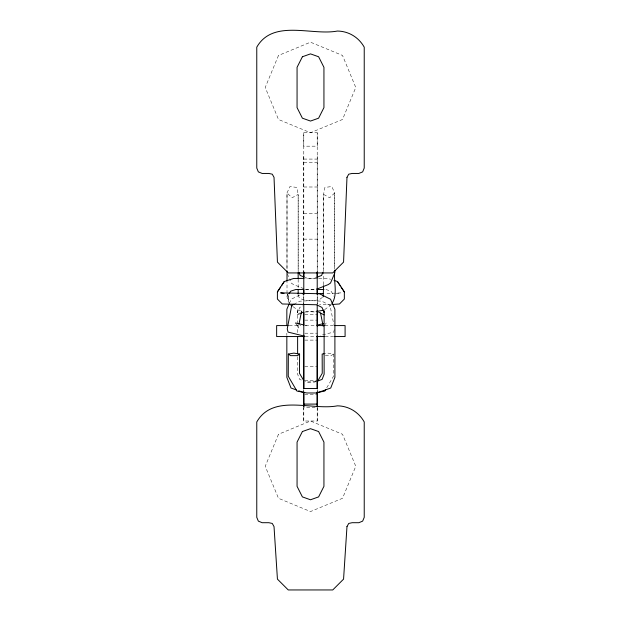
<?xml version="1.0" encoding="UTF-8"?>
<svg xmlns="http://www.w3.org/2000/svg" width="621" height="621" viewBox="0 0 621 621"><rect width="100%" height="100%" fill="white"/><g stroke="black" fill="none" stroke-linecap="round" stroke-linejoin="round"><path stroke-width="0.47" stroke-dasharray="3.1 2.33" d="M286.84 335.13L286.84 333.213M287.003 268.971L287.003 192.945L289.968 186.541L296.861 187.433L298.158 194.389L298.158 268.808M297.622 356.78L297.622 374.222L299.648 379.423L302.148 380.316M297.63 332.553L297.63 324.806M297.63 323.836L297.63 309.297L297.436 312.805L299.78 307.426L302.854 305.897M303.785 421.015L303.785 407.586L317.215 407.586L317.215 421.015L303.785 421.015L303.785 407.586M303.785 389.445L303.785 391.634L303.785 388.505M303.785 303.801L303.785 295.146L303.785 303.964M303.785 156.383L303.785 272.068L303.785 132.739L317.215 132.739L317.215 272.076L317.215 156.383M303.785 132.739L303.785 146.176L317.215 146.176L317.215 132.739M317.215 421.015L317.215 407.586M317.215 389.445L317.215 391.634L317.215 387.698M317.215 303.801L317.215 295.146L317.215 303.964M323.58 284.791L323.58 272.603M323.58 271.656L323.58 194.389L324.876 187.433L331.769 186.541L334.735 192.945L334.766 268.202M288.478 295.363L288.486 300.851L287.445 293.989M298.748 325.225L298.6 328.028L295.542 322.967M334.3 329.681L333.687 332.095L320.281 335.441M289.378 303.405L291.195 299.244L299.718 295.006M326.739 387.768L333.493 376.256L333.407 354.086L327.888 353.108L325.024 353.582M325.326 324.418L326.196 322.967M299.547 312.937L296.815 315.313L299.927 313.737M322.423 297.374L319.318 299.648L314.568 300.448L299.951 301.177L295.022 303.669M324.612 309.662L330.985 304.996M333.407 354.086L331.102 355.647L325.024 355.631M315.942 277.68L314.327 278.317L304.942 278.379M316.26 381.504L314.591 382.101L308.032 382.094L304.981 381.511M315.996 381.659L307.147 382.101L305.485 381.504M336.008 293.71L341.154 292.871L325.551 293.547M304.895 312.068L316.004 311.509M331.661 304.469L319.505 304.639M305.532 289.425L316.19 289.355M303.785 159.077L317.215 159.077M303.785 162.306L317.215 162.306M303.785 186.999L317.215 186.999M303.785 213.608L317.215 213.608M303.785 239.147L317.215 239.147M304.74 314.606L317.215 314.606M304.74 320.133L317.215 320.133M289.169 325.583L300.727 325.583M305.54 325.583L316.205 325.583M324.868 325.583L333.539 325.583M304.74 333.205L317.215 333.205M305.152 336.551L315.639 336.551M325.14 336.551L333.694 336.551M304.74 340.114L317.215 340.114M304.74 366.755L317.215 366.755M304.74 380.471L317.215 380.471M304.74 394.677L317.215 394.677M317.742 278.387L307.411 278.317L304.996 277.362M318.682 278.394L328.074 278.464L330.636 279.295M305.548 289.355L316.213 289.425M305.734 311.509L315.918 312.021M300.471 310.624L297.839 310.182L292.879 306.549M304.732 325.148L306.572 325.583M325.901 289.495L331.024 291.164L333.252 294.548L333.267 296.17M303.84 288.68L293.578 284.628L291.218 283.06L289.805 279.698M289.813 303.622L287.934 300.882L287.011 296.636L287.011 282.167M287.329 273.814L289.456 278.86M298.165 295.053L298.546 296.799L302.427 299.648L307.178 300.448L321.794 301.177L330.007 305.338L333.772 324.302M287.577 293.919L288.493 299.92M334.735 268.971L334.735 192.945L329.673 197.788L323.58 194.389L323.58 268.808M298.158 271.656L298.158 194.389L292.064 197.788L287.003 192.945L286.98 269.157M298.165 279.194L298.165 287.593M278.487 55.455L265.229 87.468L278.487 119.48L310.5 132.739L342.513 119.48L355.771 87.468L342.513 55.455L310.5 42.197L278.487 55.455M278.487 434.273L265.229 466.286L278.487 498.298L310.5 511.557L342.513 498.298L355.771 466.286L342.513 434.273L310.5 421.015L278.487 434.273"/><path stroke-width="0.93" d="M286.84 336.093L286.84 377.343L291.001 388.016L296.209 389.879M286.84 325.544L286.848 309.235L289.021 304.236M297.622 353.877L297.622 336.435M303.785 406.825L303.785 392.061L303.785 406.91M317.215 304.911L317.215 388.505L303.785 388.505L303.785 380.471M303.785 380.161L303.785 335.255M303.785 325.194L303.785 312.448M303.785 294.183L303.785 289.378M303.785 276.881L303.785 272.068L303.785 294.354M317.215 406.825L317.215 392.061L317.215 406.91M317.215 388.505L317.215 336.062M317.215 326.157L317.215 310.531M317.215 294.183L317.215 288.416M317.215 276.881L317.215 272.068L317.215 294.354M323.58 285.722L323.199 296.799M334.735 270.826C333.345 281.554 338.22 294.168 331.925 303.622M334.766 270.112L334.766 272.968L330.519 283.06L328.167 284.628L317.044 289.013M303.747 380.557L299.501 373.314L299.578 354.063L293.857 353.108L288.338 354.086L288.253 376.256L296.931 391.059L306.89 392.977L316.857 392.984L330.737 388.016L334.905 377.343L334.898 309.235L330.551 299.244L319.466 293.741L280.591 292.871L284.022 293.43M304.003 278.387L293.671 278.464L284.278 281.515L277.401 291.924L277.393 299.043L282.276 303.98L316.586 304.756L321.965 307.426L324.302 312.805L324.209 311.051M298.934 324.286L301.596 311.152M322.92 272.239L321.569 275.46L316.741 277.362M317.525 381.364L322.245 373.314L322.167 354.063L324.077 353.745M325.777 389.414L324.814 391.059L316.663 392.627M288.936 293.873L290.721 291.164L295.844 289.495L303.591 289.44M281.701 285.404L284.278 281.515M277.401 291.924L280.599 287.088M299.578 354.063L297.591 355.631L290.644 355.647L288.338 354.086M294.199 304.088L291.738 305.338L287.244 328.882L288.059 332.095L304.267 336.108M300.704 313.341L303.04 312.161M317.09 381.209L322.089 379.423L324.123 374.222L324.115 311.237M317.005 325.148L323.44 323.626M316.881 311.362L323.906 310.182M332.577 304.453L339.462 303.98L344.345 299.043L344.337 291.924L337.467 281.515L334.051 280.405M302.272 293.741L304.212 293.717M316.819 293.617L323.611 293.562M288.206 325.583L276.648 325.583L276.648 336.551L304.205 336.551M317.168 325.583L324.868 325.583M334.502 325.583L345.09 325.583L345.09 336.551L334.641 336.551M316.586 336.551L324.193 336.551M303.785 404.092L317.215 404.092M317.176 289.433L323.96 289.479M295.542 322.967L303.816 324.93M298.81 390.811L304.018 392.674M304.197 277.044L300.176 275.46L298.817 272.239M318.697 312.161L324.154 314.925M290.752 304.996L292.173 306.029M337.467 281.515L340.036 285.404M341.139 287.088L344.337 291.924M320.529 313.031L323.184 326.165M298.158 272.603L298.165 278.262M287.011 270.826L287.011 281.197M303.785 304.911L303.785 388.505M298.165 289.456L298.165 294.121M346.976 177.334L343.568 262.109L332.747 272.93L288.253 272.93L277.432 262.109L274.024 177.334L272.27 174.191L268.862 173.445L262.14 173.445L258.344 171.87L256.768 168.066L256.768 47.173C273.085 18.731 311.835 35.909 337.366 31.05C348.715 31.182 358.69 37.314 364.232 47.173L364.232 168.066L362.656 171.87L358.86 173.445L352.138 173.445L348.73 174.191L346.976 177.334M346.976 526.6L343.568 579.129L332.747 589.95L288.253 589.95L277.432 579.129L274.024 526.6L272.27 523.449L268.862 522.703L262.14 522.703L258.344 521.128L256.768 517.332L256.768 421.954C273.085 393.52 311.835 410.698 337.366 405.839C348.715 405.963 358.69 412.096 364.232 421.954L364.232 517.332L362.656 521.128L358.86 522.703L352.138 522.703L348.73 523.449L346.976 526.6M302.396 56.752L297.063 67.316L297.063 107.619L302.396 118.184L310.5 121.056L318.604 118.184L323.937 107.619L323.937 67.316L318.604 56.752L310.5 53.887L302.396 56.752M302.396 431.541L297.063 442.105L297.063 486.336L302.396 496.901L310.5 499.773L318.604 496.901L323.937 486.336L323.937 442.105L318.604 431.541L310.5 428.676L302.396 431.541"/></g></svg>
